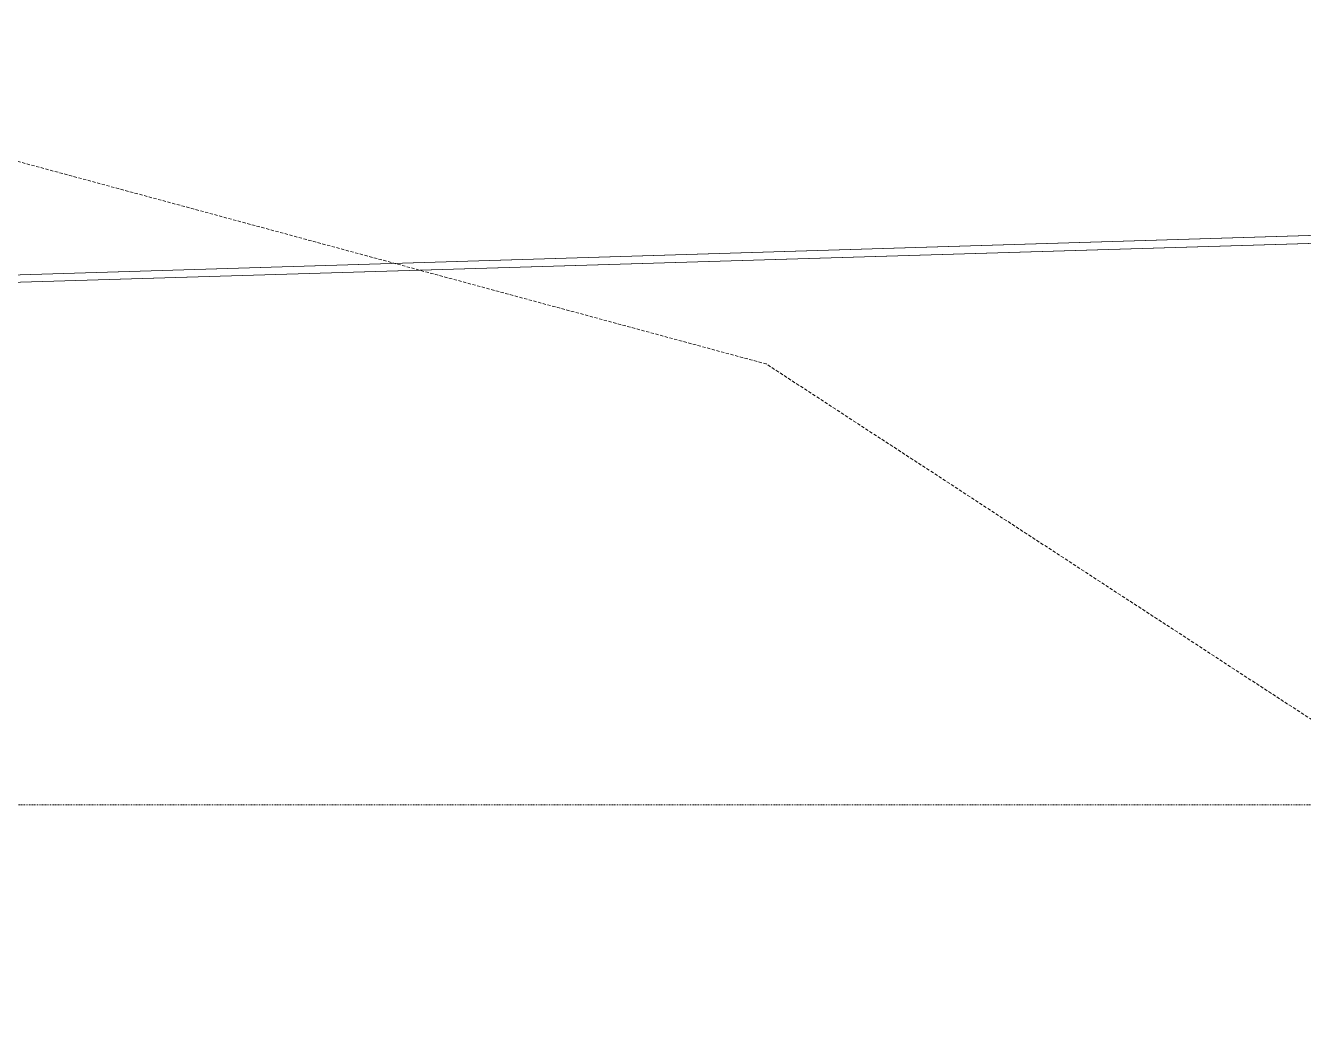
# Model space of a CAD drawing. Header units: inches. Extents: x -10205 to 13964, y -460 to 30702.
# Drawn here: x -3330.8 to -3133.6, y 9671.1 to 9826.4 of the extents above; entities that cross this region are included whole.
import ezdxf

# ---------------------------------------------------------------- set-up
doc = ezdxf.new("R2010")
doc.units = ezdxf.units.IN
doc.header["$MEASUREMENT"] = 0
doc.linetypes.add('Aligning Line 1_8_', pattern=[0.25, 0.125, -0.125])
doc.linetypes.add('IMPORT-DASHED _2_', pattern=[0.75, 0.5, -0.25])
for name, color, linetype, lineweight in [('0-1', 7, 'Continuous', 5), ('0-7', 147, 'Continuous', 13), ('00base_6150001_dwg', 147, 'Continuous', 13), ('C-TOPO', 7, 'Continuous', 9), ('E_TOPO_DTM_Contours_Minor', 147, 'IMPORT-DASHED _2_', 13), ('G-ANNO-SYMB', 111, 'Aligning Line 1_8_', 9), ('P_PARCEL', 147, 'Continuous', 13)]:
    doc.layers.add(name, color=color, linetype=linetype, lineweight=lineweight)

# ---------------------------------------------------------------- blocks, each defined once
blk = doc.blocks.new('1750 Ox - Topography_rvt-1-SITE PLAN - CAD FILE')
at = {"layer": 'C-TOPO'}
for p, q in [((-3518.6, 9782.27), (-2768.69, 9805.18)), ((-2768.69, 9805.18), (-3518.6, 9782.27))]:
    blk.add_line(p, q, dxfattribs=at)
blk = doc.blocks.new('00base_6150001_dwg-1748108-SITE PLAN - CAD FILE')
at = {"layer": '0-7', "flags": 128}
blk.add_lwpolyline([(4038565.92, 3368290.28), (4038421.34, 3368287.88), (4038349.66, 3369826.48), (4040914.03, 3369871.78), (4040968.51, 3366594.57)], dxfattribs=at)
at = {"layer": 'E_TOPO_DTM_Contours_Minor', "flags": 128}
blk.add_lwpolyline([(4039985.28, 3366646.55), (4040003.99, 3366694.64), (4039998.7, 3366750.36), (4039987.35, 3366772.94), (4039984.1, 3366771.17), (4039980.14, 3366772.89), (4039971.23, 3366782.38), (4039736.91, 3366919.28), (4039731.31, 3366925.92), (4039762.53, 3366978.21), (4039608.23, 3367152.78), (4039550.89, 3367000.16), (4039402.86, 3367070.44), (4039368.02, 3367074.33), (4039179.63, 3367125.77), (4039178.77, 3367132.88), (4039177.95, 3367142.02), (4039167.07, 3367410.05), (4039161.94, 3367442.29), (4039177.51, 3367470.54), (4039208.11, 3367474.7), (4039283.4, 3367453.19), (4039397.68, 3367438.1), (4039415.69, 3367423.42), (4039490.41, 3367338.97), (4039463.6, 3367446.98), (4039590.23, 3367490.48), (4039738.59, 3367651.09), (4039670.88, 3367735.72), (4039609.97, 3367800.54), (4039607.19, 3367819.42), (4039512.86, 3367984.14), (4039534.12, 3368099.57), (4039559.2, 3368249.32), (4039560.32, 3368310.31), (4039606.93, 3368486.44), (4039608.44, 3368540.9), (4039611.39, 3368544.98), (4039604.04, 3368570.2), (4039473.32, 3368842.52), (4039426.99, 3368897.84), (4039360.1, 3369160.09), (4039358.83, 3369171.25), (4039342.35, 3369187.42), (4039305.13, 3369203.01), (4039047.15, 3369356.07), (4038944.51, 3369394.16), (4038777.59, 3369426.68), (4038545.9, 3369424.46), (4038473.01, 3369306.38), (4038380.42, 3369385.54), (4038280.43, 3369354.98), (4038265.44, 3369316.53), (4038296.07, 3369260.37), (4038418.07, 3369113.95), (4038374.76, 3368942.6), (4038299.85, 3368823.4), (4038296.91, 3368665.46), (4038317.07, 3368471.93), (4038320.63, 3368349.64), (4038298.99, 3368150.48), (4038303.38, 3368136.89), (4038376.59, 3368007.64), (4038348.03, 3367852.52), (4038350.98, 3367540.72), (4038355.81, 3367499.01), (4038356.73, 3367485.96), (4038408.98, 3367198.74), (4038432.63, 3367080.06), (4038437.33, 3367073.84), (4038489.21, 3366983.26), (4038533.81, 3366912.91), (4038584.65, 3366873.68), (4038635.57, 3366844.84), (4038703.71, 3366821.21), (4038764.25, 3366675.5), (4038768.47, 3366667.37), (4038780.59, 3366621.52), (4038859.59, 3366414.6), (4038814.06, 3366090.3), (4038813.61, 3366079.81), (4038813.5, 3366078.88), (4038813.22, 3366075.69), (4038815.86, 3366072.49), (4038890.63, 3366012.93), (4039011.12, 3366028.83), (4039187.66, 3366022.81), (4039319.59, 3366025.6), (4039534.7, 3366060.64), (4039578.62, 3366066.13), (4039640.06, 3366072.5), (4039678.79, 3366090.82), (4039763.71, 3366150.85), (4039780.45, 3366193.93), (4039810.42, 3366196.69), (4039952.53, 3366360.31), (4039954.61, 3366369.82), (4039964.54, 3366401.93), (4039980.87, 3366536.91)], close=True, dxfattribs=at)
at = {"layer": 'P_PARCEL', "flags": 128}
blk.add_lwpolyline([(4040911.78, 3366397.15), (4040855.93, 3369756.73), (4038354.97, 3369712.55), (4038512.69, 3366326.99)], close=True, dxfattribs=at)

msp = doc.modelspace()

# ---------------------------------------------------------------- linework, layer by layer
at = {"layer": 'G-ANNO-SYMB'}
msp.add_line((-514.42, 9706.24), (-4244.79, 9706.24), dxfattribs=at)

# ---------------------------------------------------------------- block references
at = {"layer": '0-1'}
msp.add_blockref('1750 Ox - Topography_rvt-1-SITE PLAN - CAD FILE', (0, 0), dxfattribs=at)
at = {"layer": '00base_6150001_dwg', "rotation": 89.04760487178136}
msp.add_blockref('00base_6150001_dwg-1748108-SITE PLAN - CAD FILE', (3298136.14, -4084040.07), dxfattribs=at)

doc.saveas('drawing.dxf')
